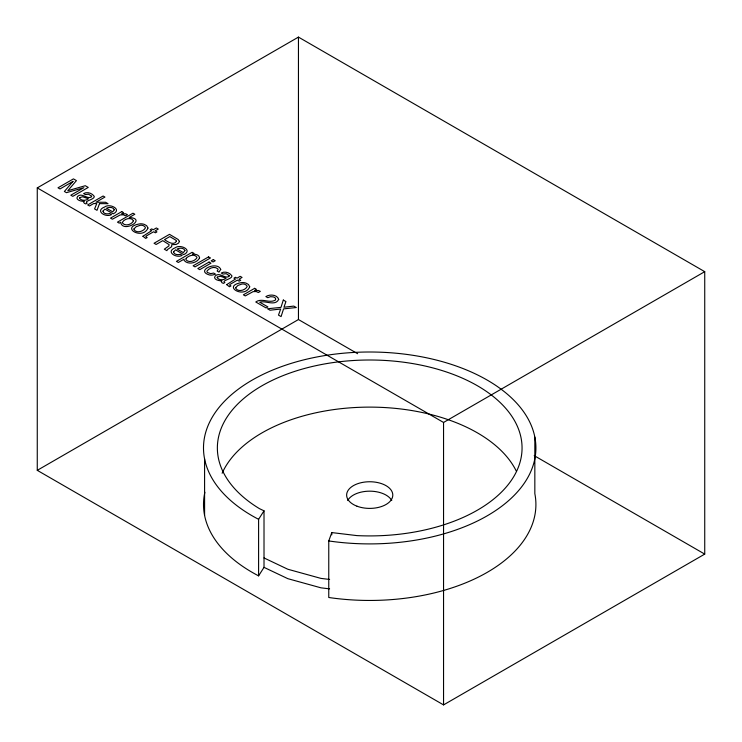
<?xml version="1.0" encoding="UTF-8"?>
<svg xmlns="http://www.w3.org/2000/svg" width="742" height="742" viewBox="0 0 742 742"><rect width="100%" height="100%" fill="white"/><g stroke="black" fill="none" stroke-linecap="round" stroke-linejoin="round"><path stroke-width="1.11" d="M258.596 575.857L258.596 519.317A166.199 95.95 0 0 1 293.544 362.671A166.199 95.95 0 0 1 534.834 437.084L534.834 493.625A166.199 95.95 0 0 1 328.762 597.495L328.762 540.946L331.776 532.58L356.911 535.603A152.342 87.955 0 0 0 519.085 430.675A152.342 87.955 0 0 0 299.397 369.933A152.342 87.955 0 0 0 259.459 508.66L264.013 510.821L264.013 567.361L258.596 575.857A166.199 95.95 0 0 1 204.875 492.243M258.596 519.317L264.013 510.821M37.267 187.893L298.451 37.1L704.733 271.665L704.733 554.107L443.549 704.9L37.267 470.335L37.267 187.893L443.549 422.458L704.733 271.665M37.267 470.335L298.451 319.542L357.635 353.711M329.615 579.446L320.952 578.398L287.822 569.244L264.013 557.938M329.615 588.87L320.952 587.822L287.822 578.667L264.013 567.361M534.194 455.644L704.733 554.107M443.549 422.458L443.549 704.9M331.776 532.58L331.776 534.88M298.451 37.1L298.451 319.542M204.588 458.825L204.588 515.365M347.673 500.535A23.085 13.328 0 0 1 369.711 491.167A23.085 13.328 0 0 1 391.748 500.535M222.127 473.248A152.342 87.955 0 0 1 367.605 407.126A152.342 87.955 0 0 1 516.191 470.901M534.834 437.084A166.199 95.95 0 0 1 328.762 540.946M220.726 269.439L218.973 272.11L217.137 271.043L218.102 269.606L217.833 268.854C214.67 265.97 209.281 267.899 207.046 271.015A3.283 1.892 0 0 0 207.491 272.527L210.719 273.65L213.65 273.056L215.486 274.123L212.991 274.92A5.463 3.153 0 0 1 209.504 274.976C194.84 270.728 217.341 260.498 220.726 269.439M142.937 236.262L145.673 238.414L147.166 237.551L145.849 236.698L146.239 236.012L153.594 231.773L155.393 232.812L156.933 231.912L155.134 230.873L158.278 229.065L156.367 227.961L153.223 229.77L151.702 228.888L150.153 229.788L151.674 230.669L142.937 236.262M226.718 284.631L229.464 286.792L230.957 285.93L229.64 285.076L230.029 284.39L237.384 280.142L239.174 281.181L240.723 280.291L238.924 279.252L242.068 277.434L240.158 276.33L237.013 278.148L235.483 277.267L233.943 278.157L235.464 279.038L226.718 284.631M102.962 211.127C103.305 213.956 107.442 214.262 109.649 213.538L111.504 214.614C105.772 217.916 94.466 210.876 104.65 206.99C109.547 202.965 122.615 209.494 113.155 213.844L104.91 209.077L102.962 211.127M173.591 251.909C173.925 254.729 178.061 255.035 180.269 254.311L182.133 255.387C176.392 258.689 165.086 251.649 175.27 247.763C180.167 243.738 193.235 250.267 183.784 254.617L175.529 249.85L173.591 251.909M91.581 196.222L91.526 196.843C87.371 199.858 81.972 192.178 77.539 196.463C74.859 200.006 81.768 201.657 84.3 201.258L83.586 202.056L84.319 203.271L85.812 203.92L87.204 203.104C83.132 201.203 93.993 199.737 94.262 196.788L94.16 196.231C91.943 193.05 87.092 191.538 83.614 193.551L85.376 194.571L88.576 194.209L91.581 196.222M229.241 275.69L229.185 276.321C225.03 279.335 219.632 271.646 215.199 275.941C212.509 279.484 219.428 281.135 221.96 280.736L221.246 281.524L221.979 282.748L223.472 283.388L224.863 282.581C220.791 280.68 231.652 279.215 231.921 276.265L231.819 275.709C229.603 272.527 224.752 271.015 221.274 273.028L223.036 274.048L226.236 273.687L229.241 275.69M133.987 228.879L133.922 229.445C136.305 233.693 143.633 231.56 145.441 227.822L144.838 226.579L143.141 225.577A3.645 2.105 0 0 0 140.182 225.308L136.203 226.69L133.987 228.879M235.743 287.627L235.668 288.184C238.052 292.441 245.379 290.308 247.188 286.56L246.594 285.318L244.888 284.325A3.645 2.105 0 0 0 241.929 284.047L237.95 285.438L235.743 287.627M179.406 241.345L178.664 243.024L176.169 244.452L171.708 244.684L171.671 246.687L167.506 249.525L166.885 250.666L164.316 249.182L168.824 246.001L169.13 244.637L162.776 240.64L156.145 244.461L154.058 243.255L169.501 234.342L178.136 239.471L179.406 241.345M133.486 220.745C132.03 224.511 125.166 226.709 122.467 222.962L122.43 222.275C124.313 218.76 131.213 216.738 133.486 220.745M120.668 222.322C122.736 233.749 147.816 218.649 129.219 217.489L134.821 214.252L132.985 213.195L117.477 222.146L119.23 223.147L120.668 222.322M147.964 228.035C142.761 240.658 119.276 227.024 140.182 223.815A6.576 3.793 0 0 1 144.477 224.474L146.693 225.726L147.964 228.035M249.711 286.783C244.517 299.406 221.023 285.763 241.929 282.554A6.576 3.793 0 0 1 246.223 283.212L248.44 284.474L249.711 286.783M79.598 197.66L79.487 198.235C81.416 201.017 85.97 200.804 88.446 198.763L82.631 196.741L79.598 197.66M217.258 277.137L217.146 277.712C219.075 280.495 223.63 280.281 226.106 278.241L220.291 276.219L217.258 277.137M114.296 209.8L112.719 211.85L106.458 208.242C108.833 207.018 113.174 206.823 114.296 209.8M184.916 250.573L183.339 252.623L177.088 249.015C179.453 247.791 183.793 247.596 184.916 250.573M176.466 241.224C173.916 245.992 167.404 241.669 164.52 239.629L169.797 236.587L175.789 240.139L176.466 241.224M278.704 299.388C275.124 306.576 265.562 300.222 259.672 302.17L267.899 306.919L266.109 307.949L255.767 301.985C261.889 297.486 269.698 303.914 275.588 299.916L275.56 298.191L273.585 296.93L270.413 296.689L267.779 297.7L265.859 296.587C269.708 294.073 277.174 294.463 278.704 299.388M199.579 257.919C197.159 263.085 187.958 265.172 184.127 260.414L184.09 259.134L178.34 262.464L176.438 261.37L192.141 252.299L193.987 253.365L192.493 254.228C195.118 253.987 199.357 254.664 199.579 257.919M283.314 300.046L280.968 307.383L267.519 308.765L270.042 310.221L280.671 309.024L278.482 315.1L281.079 316.593L283.565 308.885L296.281 307.531L293.786 306.094L283.963 307.244L285.93 301.558L283.314 300.046M99.502 203.623L97.007 210.32L94.586 208.929L96.757 203.614L93.715 203.54L89.485 205.979L87.667 204.931L103.119 196.009L104.937 197.066L95.968 202.241L105.605 202.278L108.026 203.679L99.502 203.623M186.159 258.309L185.89 259.663C188.654 263.225 194.886 261.193 196.908 257.808L196.89 257.122C194.283 253.551 188.691 255.619 186.159 258.309M72.966 181.4L64.378 191.482L66.446 192.679L83.883 187.698L70.815 195.202L72.799 196.342L88.252 187.429L85.284 185.713L67.819 190.713L76.435 180.612L73.439 178.878L57.997 187.8L59.991 188.95L72.966 181.4M121.771 211.618L110.512 218.12L112.404 219.205L120.204 214.93L123.395 214.828L125.454 215.811L127.448 214.661L125.63 213.789L121.623 213.779L123.571 212.648L121.771 211.618M208.558 256.89L193.105 265.803L195.007 266.897L210.45 257.975L208.558 256.89M209.049 262.065L197.845 268.539L199.765 269.652L210.978 263.178L209.049 262.065M213.288 259.617L211.145 260.859L213.065 261.963L215.217 260.73L213.288 259.617M254.645 288.332L243.385 294.834L245.277 295.919L253.078 291.643L256.268 291.541L258.327 292.534L260.321 291.374L258.504 290.502L254.497 290.493L256.444 289.371L254.645 288.332M356.985 506.192A23.085 13.328 0 0 0 392.75 495.879A23.085 13.328 0 0 0 359.397 483.153A23.085 13.328 0 0 0 356.985 506.192"/></g></svg>
